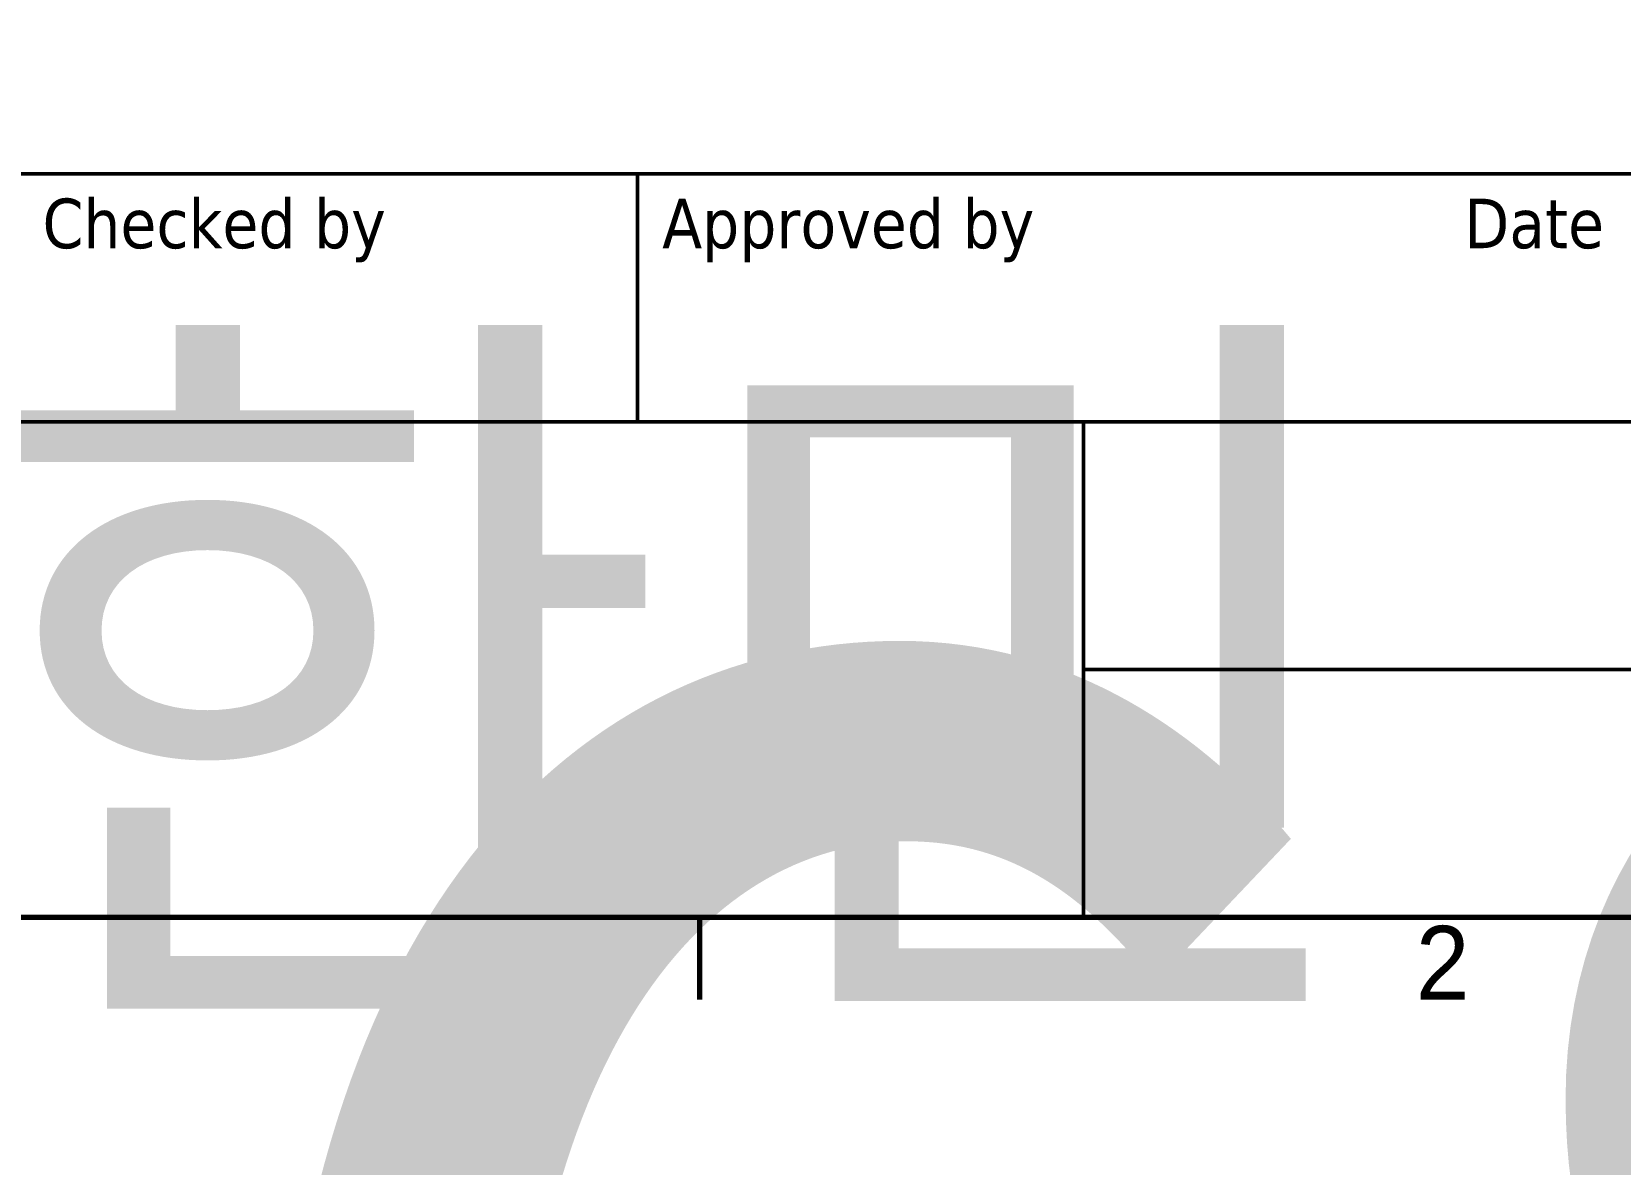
# Model space of a CAD drawing. Header units: millimetres. Extents: x 29 to 1149, y -40 to 354.
# Drawn here: x 285.1 to 362.9, y 46 to 101.5 of the extents above; entities that cross this region are included whole.
import ezdxf
from ezdxf.enums import TextEntityAlignment as Align

# ---------------------------------------------------------------- set-up
doc = ezdxf.new("R2018")
doc.units = ezdxf.units.MM
doc.header["$LTSCALE"] = 1.2
doc.layers.get('0').update_dxf_attribs({"lineweight": 25})
doc.layers.add('경계(ISO)', color=7, linetype='Continuous', lineweight=70)
doc.layers.add('제목(ISO)', color=7, linetype='Continuous', lineweight=50)
doc.styles.get("Standard").update_dxf_attribs({"font": ''})
doc.styles.add('텍스트 스타일41', font='')
doc.styles.get('Standard').set_extended_font_data('Gulim')
doc.styles.get('텍스트 스타일41').set_extended_font_data('Tahoma')

# ---------------------------------------------------------------- blocks, each defined once
blk = doc.blocks.new('경계 Default Border')
at = {"layer": '경계(ISO)'}
blk.add_line((280, 10), (280, 6.1), dxfattribs=at)
at = {"layer": '경계(ISO)', "flags": 128}
blk.add_lwpolyline([(10, 10), (10, 287), (410, 287), (410, 10), (10, 10)], dxfattribs=at)
at = {"layer": '경계(ISO)', "insert": (314.007, 6.095), "char_height": 3.5, "attachment_point": 7}
blk.add_mtext('2', dxfattribs=at)
blk = doc.blocks.new('제목 블록 ISO')
at = {"layer": '제목(ISO)'}
for p, q in [((270.071, 130), (100.071, 130)), ((157.071, 120), (157.071, 130)), ((100.071, 120), (270.071, 120)), ((175.071, 120), (175.071, 100)), ((270.071, 110), (175.071, 110)), ((100.071, 100), (270.071, 100))]:
    blk.add_line(p, q, dxfattribs=at)
at = {"layer": '제목(ISO)', "style": '텍스트 스타일41'}
for s, p in [('Checked by', (133.071, 129)), ('Approved by', (158.071, 129))]:
    blk.add_text(s, height=2, dxfattribs=at).set_placement(p, align=Align.TOP_LEFT)
blk.add_text('Date', height=2, dxfattribs=at).set_placement((196.071, 129), align=Align.TOP_RIGHT)
at = {"layer": '제목(ISO)', "lineweight": 30, "flags": 104}
for tag, p in [('CHECKED_BY', (133.071, 121)), ('ENG_APPROVED_BY', (158.071, 121)), ('AUTHOR', (101.071, 121)), ('CREATION_DATE', (221.071, 121))]:
    blk.add_attdef(tag, text='', height=2.5, dxfattribs=at).set_placement(p, align=Align.BOTTOM_LEFT)
blk.add_attdef('ENG_APPROVAL_DATE', text='', height=2.5, dxfattribs=at).set_placement((196.071, 121), align=Align.BOTTOM_RIGHT)
for tag, p in [('TITLE', (222.571, 115)), ('COMPANY', (137.415, 109.958)), ('REVISION_NUMBER', (242.571, 103.5))]:
    blk.add_attdef(tag, text='', height=3.5, dxfattribs=at).set_placement(p, align=Align.MIDDLE_CENTER)
blk.add_attdef('PART_NUMBER', text='', height=3.5, dxfattribs=at).set_placement((176.071, 105), align=Align.MIDDLE_LEFT)

msp = doc.modelspace()

# ---------------------------------------------------------------- block references
at = {"color": 7, "xscale": 1.03275, "yscale": 1.03275, "zscale": 1.03275}
msp.add_blockref('경계 Default Border', (28.6245, 47.7246), dxfattribs=at)
at = {"color": 7}
ref = msp.add_blockref('제목 블록 ISO', (123.9153, -63.4479), dxfattribs=dict(at, xscale=1.215, yscale=1.215, zscale=1.215))
lines = msp.add_mtext('CSCAM', dxfattribs={"layer": '제목(ISO)', "insert": (290.8739, 70.1512), "char_height": 89.15419, "attachment_point": 1})
ref.add_attrib('COMPANY', '', (290.8739, 70.1512), dxfattribs={"flags": 104}).embed_mtext(lines)
lines = msp.add_mtext('{\\f굴림|b0|i0|c129|p50;유한민}', dxfattribs={"layer": '제목(ISO)', "insert": (246.717, 83.5671), "char_height": 27.790835, "attachment_point": 1})
ref.add_attrib('AUTHOR', '', (246.717, 83.5671), dxfattribs={"flags": 104}).embed_mtext(lines)

doc.saveas('drawing.dxf')
